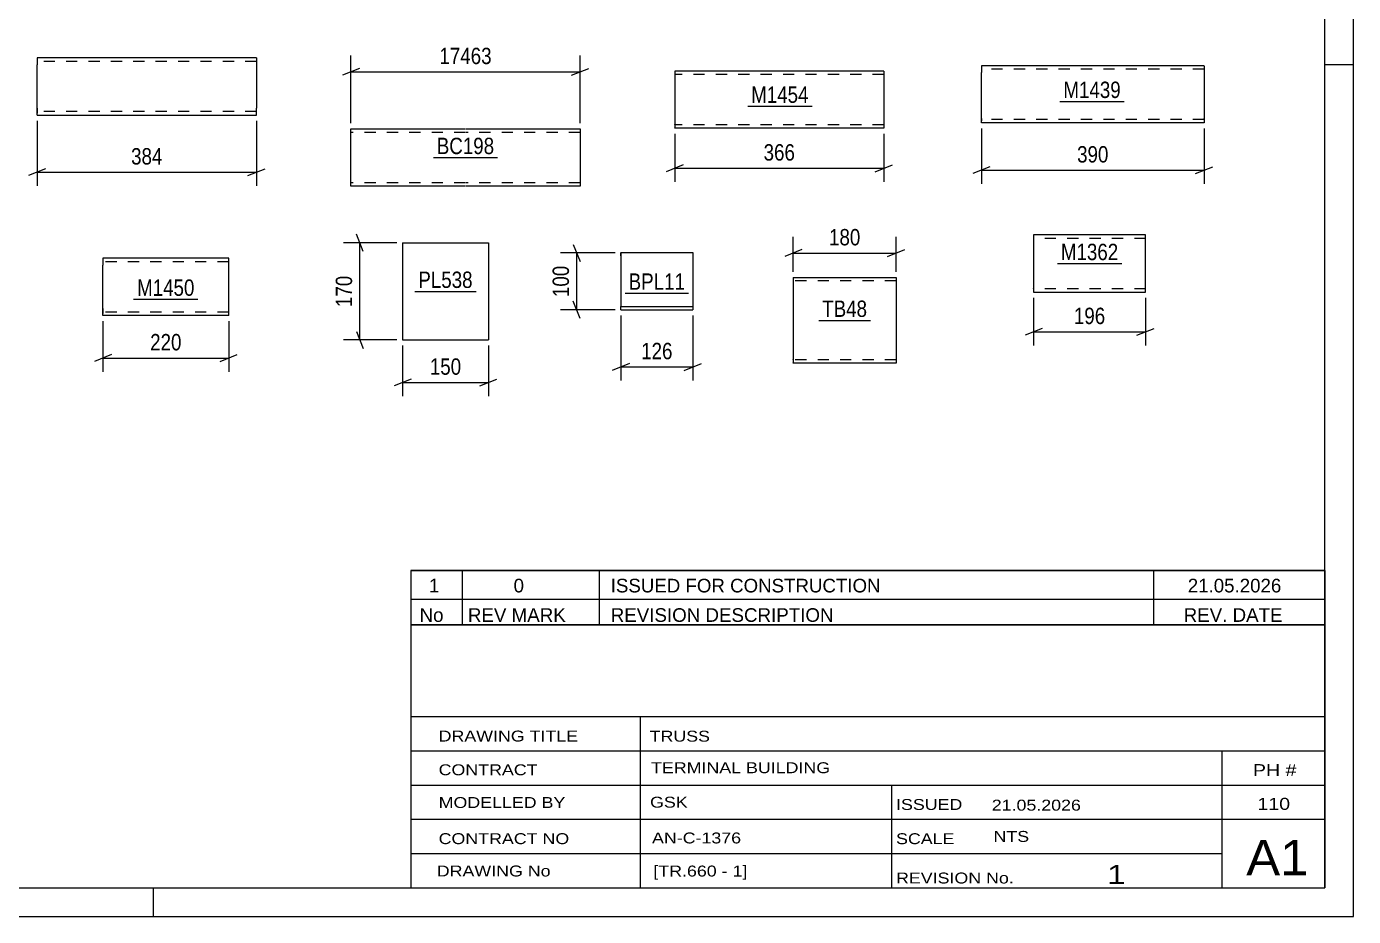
# Model space of a CAD drawing. Header units: millimetres. Extents: x 0 to 420, y 0 to 297.
# Drawn here: x 187.8 to 420, y 0 to 155.7 of the extents above; entities that cross this region are included whole.
import ezdxf

# ---------------------------------------------------------------- set-up
doc = ezdxf.new("R2010")
doc.units = ezdxf.units.MM
doc.linetypes.add('DXK_LINE_DOT2', pattern=[3.9198, 1.9599, -1.9599])
doc.styles.add('Arial Narrow', font='ARIALN.TTF', dxfattribs={"height": 0.2})

# ---------------------------------------------------------------- blocks, each defined once
blk = doc.blocks.new('Unknown-122570729-1133')
at = {"color": 5, "linetype": 'Continuous'}
for p, q in [((420, 0), (420, 297)), ((415, 5), (415, 292)), ((420, 149), (415, 149)), ((5, 5), (415, 5)), ((210, 0), (210, 5)), ((0, 0), (420, 0))]:
    blk.add_line(p, q, dxfattribs=at)
blk = doc.blocks.new('Part-122570729-11649 - 11648')
at = {"color": 2, "linetype": 'Continuous'}
for p, q in [((321.95, 111.81), (321.95, 96.9)), ((321.95, 111.81), (339.95, 111.81)), ((339.95, 111.81), (339.95, 96.81)), ((321.95, 96.81), (321.95, 96.9)), ((339.95, 96.81), (321.95, 96.81))]:
    blk.add_line(p, q, dxfattribs=at)
at = {"color": 7, "linetype": 'DXK_LINE_DOT2'}
for p, q in [((339.95, 111.21), (321.95, 111.21)), ((321.95, 97.41), (321.95, 97.46)), ((339.95, 97.41), (321.95, 97.41)), ((339.95, 97.41), (339.95, 97.46))]:
    blk.add_line(p, q, dxfattribs=at)
blk = doc.blocks.new('Part-122570729-11748 - 11747')
at = {"color": 2, "linetype": 'Continuous'}
for p, q in [((383.61, 119.25), (364.01, 119.25)), ((364.01, 119.25), (364.01, 109.34)), ((383.61, 109.25), (383.61, 119.25)), ((364.01, 109.34), (364.01, 109.25)), ((364.01, 109.25), (383.61, 109.25))]:
    blk.add_line(p, q, dxfattribs=at)
at = {"color": 7, "linetype": 'DXK_LINE_DOT2'}
for p, q in [((383.61, 118.65), (364.01, 118.65)), ((364.01, 109.85), (364.01, 109.89)), ((383.61, 109.85), (364.01, 109.85)), ((383.61, 109.85), (383.61, 109.89))]:
    blk.add_line(p, q, dxfattribs=at)
blk = doc.blocks.new('Part-122570729-11783 - 11782')
at = {"color": 2, "linetype": 'Continuous'}
for p, q in [((201.13, 115.17), (201.13, 113.97)), ((223.13, 115.17), (201.13, 115.17)), ((201.13, 106.37), (201.13, 113.97)), ((223.13, 115.08), (223.13, 115.17)), ((223.13, 105.17), (223.13, 115.08)), ((201.13, 105.26), (201.13, 106.37)), ((201.13, 105.17), (201.13, 105.26)), ((223.13, 105.17), (201.13, 105.17))]:
    blk.add_line(p, q, dxfattribs=at)
at = {"color": 7, "linetype": 'DXK_LINE_DOT2'}
for p, q in [((223.13, 114.57), (201.13, 114.57)), ((201.13, 106.37), (201.13, 105.52)), ((201.13, 105.77), (201.13, 105.81)), ((223.13, 105.77), (201.13, 105.77)), ((201.13, 105.17), (201.13, 105.17)), ((223.13, 105.81), (223.13, 105.91)), ((223.13, 105.77), (223.13, 105.81))]:
    blk.add_line(p, q, dxfattribs=at)
blk = doc.blocks.new('Part-122570729-11795 - 11794')
at = {"color": 2, "linetype": 'Continuous'}
for p, q in [((337.8, 147.92), (301.2, 147.92)), ((301.2, 147.92), (301.2, 138.01)), ((337.8, 147.92), (337.8, 137.92)), ((301.2, 137.92), (301.2, 138.01)), ((337.8, 137.92), (301.2, 137.92))]:
    blk.add_line(p, q, dxfattribs=at)
at = {"color": 7, "linetype": 'DXK_LINE_DOT2'}
for p, q in [((337.8, 147.32), (301.2, 147.32)), ((337.8, 147.83), (337.8, 147.92)), ((301.2, 138.52), (301.2, 138.57)), ((337.8, 138.52), (301.2, 138.52)), ((337.8, 138.52), (337.8, 138.57))]:
    blk.add_line(p, q, dxfattribs=at)
blk = doc.blocks.new('Part-122570729-11814 - 11813')
at = {"color": 2, "linetype": 'Continuous'}
for p, q in [((354.88, 148.87), (354.88, 147.67)), ((393.87, 148.87), (354.88, 148.87)), ((393.87, 148.77), (393.87, 148.87)), ((393.87, 148.77), (393.87, 147.67)), ((354.88, 139.61), (354.88, 147.67)), ((393.87, 147.67), (393.87, 138.87)), ((354.88, 138.96), (354.88, 139.61)), ((354.88, 138.87), (354.88, 138.96)), ((393.87, 138.87), (354.88, 138.87))]:
    blk.add_line(p, q, dxfattribs=at)
at = {"color": 7, "linetype": 'DXK_LINE_DOT2'}
for p, q in [((393.87, 148.27), (354.88, 148.27)), ((393.87, 148.51), (393.87, 147.67)), ((354.88, 139.61), (354.88, 139.22)), ((354.88, 139.47), (354.88, 139.51)), ((393.87, 139.47), (354.88, 139.47)), ((393.87, 139.51), (393.87, 139.61)), ((393.87, 139.47), (393.87, 139.51)), ((393.87, 139.47), (393.87, 139.51)), ((354.88, 138.87), (354.88, 138.87))]:
    blk.add_line(p, q, dxfattribs=at)
blk = doc.blocks.new('Part-122570729-11851 - 11850')
at = {"color": 2, "linetype": 'Continuous'}
for p, q in [((291.78, 116.16), (291.78, 106.76)), ((291.78, 116.16), (304.38, 116.16)), ((304.38, 116.16), (304.38, 116.11)), ((304.38, 116.11), (304.38, 106.76)), ((291.78, 106.76), (304.38, 106.76)), ((291.78, 106.21), (291.78, 106.76)), ((291.78, 106.16), (291.78, 106.21)), ((291.78, 106.16), (304.38, 106.16)), ((304.38, 106.76), (304.38, 106.71)), ((304.38, 106.71), (304.38, 106.21)), ((304.38, 106.16), (304.38, 106.21))]:
    blk.add_line(p, q, dxfattribs=at)
at = {"color": 7, "linetype": 'DXK_LINE_DOT2'}
for p, q in [((291.78, 115.61), (291.78, 116.11)), ((291.78, 106.16), (291.78, 106.21)), ((304.38, 106.76), (304.38, 106.16))]:
    blk.add_line(p, q, dxfattribs=at)
blk = doc.blocks.new('Part-122570729-11868 - 11867')
at = {"color": 2, "linetype": 'Continuous'}
for p, q in [((189.59, 150.23), (189.59, 149.03)), ((227.99, 150.23), (189.59, 150.23)), ((189.59, 141.43), (189.59, 149.03)), ((227.99, 150.23), (227.99, 150.14)), ((227.99, 150.14), (227.99, 141.43)), ((189.59, 140.32), (189.59, 141.43)), ((189.59, 140.23), (189.59, 140.32)), ((189.59, 140.23), (227.99, 140.23)), ((227.99, 140.23), (227.99, 141.43))]:
    blk.add_line(p, q, dxfattribs=at)
at = {"color": 7, "linetype": 'DXK_LINE_DOT2'}
for p, q in [((227.99, 149.63), (189.59, 149.63)), ((189.59, 141.43), (189.59, 140.58)), ((189.59, 140.83), (189.59, 140.88)), ((227.99, 140.83), (189.59, 140.83)), ((189.59, 140.23), (189.59, 140.23)), ((227.99, 140.88), (227.99, 141.2)), ((227.99, 140.83), (227.99, 140.88)), ((227.99, 140.83), (227.99, 140.88))]:
    blk.add_line(p, q, dxfattribs=at)
blk = doc.blocks.new('Part-122570729-11883 - 11882')
at = {"color": 2, "linetype": 'Continuous'}
for p, q in [((244.54, 136.6), (244.54, 137.8)), ((244.54, 137.8), (264.54, 137.8)), ((264.64, 137.8), (284.64, 137.8)), ((284.64, 137.8), (284.64, 127.8)), ((244.54, 129), (244.54, 136.6)), ((244.54, 127.89), (244.54, 129)), ((244.54, 127.8), (244.54, 127.89)), ((264.54, 127.8), (244.54, 127.8)), ((284.64, 127.8), (264.64, 127.8))]:
    blk.add_line(p, q, dxfattribs=at)
at = {"color": 7, "linetype": 'DXK_LINE_DOT2'}
for p, q in [((264.54, 137.2), (244.54, 137.2)), ((284.64, 137.2), (264.64, 137.2)), ((284.64, 137.71), (284.64, 137.8)), ((244.54, 128.15), (244.54, 129)), ((244.54, 128.4), (244.54, 128.45)), ((244.54, 128.4), (244.54, 128.45)), ((264.54, 128.4), (244.54, 128.4)), ((244.54, 127.8), (244.54, 127.8)), ((284.64, 128.4), (264.64, 128.4)), ((284.64, 128.4), (284.64, 128.45))]:
    blk.add_line(p, q, dxfattribs=at)
blk = doc.blocks.new('Part-122570729-11919 - 11918')
at = {"color": 2, "linetype": 'Continuous'}
for p, q in [((253.58, 117.88), (253.58, 100.88)), ((253.58, 117.88), (268.58, 117.88)), ((268.58, 117.88), (268.58, 100.88)), ((253.58, 100.88), (268.58, 100.88))]:
    blk.add_line(p, q, dxfattribs=at)
blk = doc.blocks.new('StraightDimension-122570729-12020 - 11648')
at = {"color": 7, "linetype": 'Continuous'}
for p, q in [((321.95, 112.81), (321.95, 118.93)), ((339.95, 112.81), (339.95, 118.93)), ((323.45, 116.68), (320.45, 115.48)), ((338.45, 115.48), (341.45, 116.68)), ((321.95, 116.08), (339.95, 116.08))]:
    blk.add_line(p, q, dxfattribs=at)
at = {"color": 0}
blk.add_wipeout([(334.29, 116.83), (334.29, 121.03), (327.61, 121.03), (327.61, 116.83)], dxfattribs=at)
at = {"color": 3, "style": 'Arial Narrow'}
blk.add_text('180', height=2.863, dxfattribs=at).set_placement((328.21, 117.43))
blk = doc.blocks.new('StraightDimension-122570729-12100 - 11747')
at = {"color": 7, "linetype": 'Continuous'}
for p, q in [((364.01, 108.25), (364.01, 99.91)), ((383.61, 108.25), (383.61, 99.91)), ((365.51, 102.91), (362.51, 101.71)), ((364.01, 102.31), (383.61, 102.31)), ((382.11, 101.71), (385.11, 102.91))]:
    blk.add_line(p, q, dxfattribs=at)
at = {"color": 0}
blk.add_wipeout([(377.15, 103.06), (377.15, 107.26), (370.47, 107.26), (370.47, 103.06)], dxfattribs=at)
at = {"color": 3, "style": 'Arial Narrow'}
blk.add_text('196', height=2.863, dxfattribs=at).set_placement((371.07, 103.66))
blk = doc.blocks.new('StraightDimension-122570729-12140 - 11782')
at = {"color": 7, "linetype": 'Continuous'}
for p, q in [((201.13, 104.17), (201.13, 95.31)), ((223.13, 104.17), (223.13, 95.31)), ((202.63, 98.31), (199.63, 97.11)), ((201.13, 97.71), (223.13, 97.71)), ((221.63, 97.11), (224.63, 98.31))]:
    blk.add_line(p, q, dxfattribs=at)
at = {"color": 0}
blk.add_wipeout([(215.47, 98.46), (215.47, 102.66), (208.79, 102.66), (208.79, 98.46)], dxfattribs=at)
at = {"color": 3, "style": 'Arial Narrow'}
blk.add_text('220', height=2.863, dxfattribs=at).set_placement((209.39, 99.06))
blk = doc.blocks.new('StraightDimension-122570729-12144 - 11794')
at = {"color": 7, "linetype": 'Continuous'}
for p, q in [((301.2, 136.92), (301.2, 128.52)), ((337.8, 136.92), (337.8, 128.52)), ((302.7, 131.52), (299.7, 130.32)), ((301.2, 130.92), (337.8, 130.92)), ((336.3, 130.32), (339.3, 131.52))]:
    blk.add_line(p, q, dxfattribs=at)
at = {"color": 0}
blk.add_wipeout([(322.84, 131.67), (322.84, 135.87), (316.16, 135.87), (316.16, 131.67)], dxfattribs=at)
at = {"color": 3, "style": 'Arial Narrow'}
blk.add_text('366', height=2.863, dxfattribs=at).set_placement((316.76, 132.27))
blk = doc.blocks.new('StraightDimension-122570729-12180 - 11813')
at = {"color": 7, "linetype": 'Continuous'}
for p, q in [((354.88, 137.87), (354.88, 128.18)), ((393.87, 137.87), (393.87, 128.18)), ((356.38, 131.18), (353.38, 129.98)), ((354.88, 130.58), (393.87, 130.58)), ((392.37, 129.98), (395.37, 131.18))]:
    blk.add_line(p, q, dxfattribs=at)
at = {"color": 0}
blk.add_wipeout([(377.72, 131.33), (377.72, 135.53), (371.03, 135.53), (371.03, 131.33)], dxfattribs=at)
at = {"color": 3, "style": 'Arial Narrow'}
blk.add_text('390', height=2.863, dxfattribs=at).set_placement((371.63, 131.93))
blk = doc.blocks.new('StraightDimension-122570729-12192 - 11850')
at = {"color": 7, "linetype": 'Continuous'}
for p, q in [((291.78, 105.16), (291.78, 93.76)), ((304.38, 105.16), (304.38, 93.76)), ((293.28, 96.76), (290.28, 95.56)), ((291.78, 96.16), (304.38, 96.16)), ((302.88, 95.56), (305.88, 96.76))]:
    blk.add_line(p, q, dxfattribs=at)
at = {"color": 0}
blk.add_wipeout([(301.42, 96.91), (301.42, 101.11), (294.73, 101.11), (294.73, 96.91)], dxfattribs=at)
at = {"color": 3, "style": 'Arial Narrow'}
blk.add_text('126', height=2.863, dxfattribs=at).set_placement((295.33, 97.51))
blk = doc.blocks.new('StraightDimension-122570729-15600 - 11850')
at = {"color": 7, "linetype": 'Continuous'}
for p, q in [((283.44, 117.61), (284.64, 114.61)), ((290.78, 116.11), (281.19, 116.11)), ((284.04, 106.16), (284.04, 116.11)), ((284.64, 104.66), (283.44, 107.66)), ((290.78, 106.16), (281.19, 106.16))]:
    blk.add_line(p, q, dxfattribs=at)
at = {"color": 0}
blk.add_wipeout([(283.29, 114.48), (279.09, 114.48), (279.09, 107.79), (283.29, 107.79)], dxfattribs=at)
at = {"color": 3, "style": 'Arial Narrow'}
blk.add_text('100', height=2.863, rotation=90.0002, dxfattribs=at).set_placement((282.69, 108.39))
blk = doc.blocks.new('StraightDimension-122570729-12212 - 11867')
at = {"color": 7, "linetype": 'Continuous'}
for p, q in [((189.59, 139.23), (189.59, 127.83)), ((227.99, 139.23), (227.99, 127.83)), ((191.09, 130.83), (188.09, 129.63)), ((189.59, 130.23), (227.99, 130.23)), ((226.49, 129.63), (229.49, 130.83))]:
    blk.add_line(p, q, dxfattribs=at)
at = {"color": 0}
blk.add_wipeout([(212.13, 130.98), (212.13, 135.18), (205.45, 135.18), (205.45, 130.98)], dxfattribs=at)
at = {"color": 3, "style": 'Arial Narrow'}
blk.add_text('384', height=2.863, dxfattribs=at).set_placement((206.05, 131.58))
blk = doc.blocks.new('StraightDimension-122570729-12216 - 11882')
at = {"color": 7, "linetype": 'Continuous'}
for p, q in [((244.54, 138.8), (244.54, 150.65)), ((284.64, 138.8), (284.64, 150.65)), ((246.04, 148.4), (243.04, 147.2)), ((244.54, 147.8), (284.64, 147.8)), ((283.14, 147.2), (286.14, 148.4))]:
    blk.add_line(p, q, dxfattribs=at)
at = {"color": 0}
blk.add_wipeout([(269.76, 148.55), (269.76, 152.75), (259.42, 152.75), (259.42, 148.55)], dxfattribs=at)
at = {"color": 3, "style": 'Arial Narrow'}
blk.add_text('17463', height=2.863, dxfattribs=at).set_placement((260.02, 149.15))
blk = doc.blocks.new('StraightDimension-122570729-12478 - 11918')
at = {"color": 7, "linetype": 'Continuous'}
for p, q in [((246.68, 116.38), (245.48, 119.38)), ((252.58, 117.88), (243.23, 117.88)), ((246.08, 100.88), (246.08, 117.88)), ((245.48, 102.38), (246.68, 99.38)), ((252.58, 100.88), (243.23, 100.88))]:
    blk.add_line(p, q, dxfattribs=at)
at = {"color": 0}
blk.add_wipeout([(245.33, 112.72), (241.13, 112.72), (241.13, 106.04), (245.33, 106.04)], dxfattribs=at)
at = {"color": 3, "style": 'Arial Narrow'}
blk.add_text('170', height=2.863, rotation=90.0002, dxfattribs=at).set_placement((244.73, 106.64))
blk = doc.blocks.new('StraightDimension-122570729-12482 - 11918')
at = {"color": 7, "linetype": 'Continuous'}
for p, q in [((253.58, 99.88), (253.58, 91.04)), ((268.58, 99.88), (268.58, 91.04)), ((255.08, 94.04), (252.08, 92.84)), ((253.58, 93.44), (268.58, 93.44)), ((267.08, 92.84), (270.08, 94.04))]:
    blk.add_line(p, q, dxfattribs=at)
at = {"color": 0}
blk.add_wipeout([(264.42, 94.19), (264.42, 98.39), (257.74, 98.39), (257.74, 94.19)], dxfattribs=at)
at = {"color": 3, "style": 'Arial Narrow'}
blk.add_text('150', height=2.863, dxfattribs=at).set_placement((258.34, 94.79))
blk = doc.blocks.new('Unknown-122570729-15646')
at = {"color": 7, "linetype": 'Continuous'}
for p, q in [((255, 60.55), (415, 60.55)), ((415, 60.55), (255, 60.55)), ((255, 60.55), (255, 55.55)), ((264, 60.55), (264, 55.55)), ((288, 60.55), (288, 55.55)), ((385, 60.55), (385, 55.55)), ((415, 60.55), (415, 55.55)), ((255, 55.55), (415, 55.55)), ((255, 55.55), (255, 51.05)), ((255, 55.55), (415, 55.55)), ((264, 55.55), (264, 51.05)), ((288, 55.55), (288, 51.05)), ((385, 55.55), (385, 51.05)), ((415, 55.55), (415, 51.05)), ((415, 51.05), (255, 51.05))]:
    blk.add_line(p, q, dxfattribs=at)
at = {"color": 7, "linetype": 'Continuous', "style": 'Arial Narrow'}
for s, height, width, p in [('1', 2.39, 1.196471, (258.16, 56.7)), ('0', 2.39, 1.196471, (273, 56.7)), ('ISSUED FOR CONSTRUCTION', 2.3861, 1.196471, (290, 56.7)), ('21.05.2026', 2.386, 1.196471, (391, 56.7)), ('No', 2.386, 1.2, (256.54, 51.55)), ('REV MARK', 2.386, 1.2, (265, 51.55)), ('REVISION DESCRIPTION', 2.3861, 1.2, (290, 51.55)), ('REV. DATE', 2.386, 1.2, (390.28, 51.55))]:
    blk.add_text(s, height=height, dxfattribs=dict(at, width=width)).set_placement(p)
blk = doc.blocks.new('Unknown-122570729-15645')
at = {"color": 7, "linetype": 'Continuous'}
for p, q in [((255, 51.05), (255, 5)), ((255, 51.05), (415, 51.05)), ((415, 51), (415, 5)), ((255, 35), (415, 35)), ((295.14, 35), (295.14, 5)), ((255, 29), (415, 29)), ((397, 5.05), (397, 29.05)), ((255, 23), (415, 23)), ((339.14, 23), (339.14, 5)), ((255, 17), (415, 17)), ((255, 11), (397, 11)), ((255, 5), (415, 5))]:
    blk.add_line(p, q, dxfattribs=at)
at = {"color": 7, "style": 'Arial Narrow'}
for s, height, width, p in [('DRAWING TITLE', 1.9089, 1.425378, (259.88, 30.61)), ('TRUSS', 1.909, 1.425378, (296.81, 30.59)), ('CONTRACT', 1.909, 1.425378, (259.88, 24.71)), ('TERMINAL BUILDING', 1.9089, 1.425378, (297.06, 25.07)), ('MODELLED BY', 1.9089, 1.425378, (259.88, 18.98)), ('GSK', 1.909, 1.425378, (296.88, 19.04)), ('ISSUED', 1.909, 1.425378, (339.94, 18.64)), ('21.05.2026', 1.909, 1.425378, (356.69, 18.52)), ('CONTRACT NO', 1.9089, 1.425378, (259.88, 12.66)), ('AN-C-1376', 1.909, 1.425378, (297.23, 12.78)), ('SCALE', 1.909, 1.425378, (339.94, 12.65)), ('A1', 6.204, 1.25, (401.24, 7.2)), ('DRAWING No', 1.909, 1.425378, (259.56, 7)), ('[TR.660 - 1]', 1.9089, 1.425378, (297.46, 6.99)), ('REVISION No.', 1.9089, 1.425378, (339.94, 5.77)), ('1', 3.34, 1.5, (376.91, 5.68))]:
    blk.add_text(s, height=height, dxfattribs=dict(at, width=width)).set_placement(p)
at = {"color": 7, "linetype": 'Continuous', "style": 'Arial Narrow'}
for s, height, width, p in [('PH #', 2.1, 1.42538, (402.4, 24.55)), ('110', 2.1, 1.42538, (403.19, 18.65)), ('NTS', 1.909, 1.425378, (357, 13.05))]:
    blk.add_text(s, height=height, dxfattribs=dict(at, width=width)).set_placement(p)
blk = doc.blocks.new('Mark-122570729-12513 - 11648')
at = {"color": 0}
blk.add_wipeout([(334.88, 104.91), (334.88, 107.91), (327.02, 107.91), (327.02, 104.91)], dxfattribs=at)
blk.add_wipeout([(334.88, 104.91), (334.88, 107.91), (327.02, 107.91), (327.02, 104.91)], dxfattribs=at)
at = {"color": 30, "linetype": 'Continuous'}
blk.add_line((326.42, 104.31), (335.48, 104.31), dxfattribs=at)
at = {"color": 3, "style": 'Arial Narrow'}
blk.add_text('TB48', height=2.863, dxfattribs=at).set_placement((327.02, 104.91))
blk = doc.blocks.new('Mark-122570729-12529 - 11747')
at = {"color": 0}
blk.add_wipeout([(378.84, 114.85), (378.84, 117.85), (368.79, 117.85), (368.79, 114.85)], dxfattribs=at)
blk.add_wipeout([(378.84, 114.85), (378.84, 117.85), (368.79, 117.85), (368.79, 114.85)], dxfattribs=at)
at = {"color": 30, "linetype": 'Continuous'}
blk.add_line((368.19, 114.25), (379.44, 114.25), dxfattribs=at)
at = {"color": 3, "style": 'Arial Narrow'}
blk.add_text('M1362', height=2.863, dxfattribs=at).set_placement((368.79, 114.85))
blk = doc.blocks.new('Mark-122570729-12538 - 11782')
at = {"color": 0}
blk.add_wipeout([(217.15, 108.6), (217.15, 111.6), (207.1, 111.6), (207.1, 108.6)], dxfattribs=at)
blk.add_wipeout([(217.15, 108.6), (217.15, 111.6), (207.1, 111.6), (207.1, 108.6)], dxfattribs=at)
at = {"color": 30, "linetype": 'Continuous'}
blk.add_line((206.5, 108), (217.75, 108), dxfattribs=at)
at = {"color": 3, "style": 'Arial Narrow'}
blk.add_text('M1450', height=2.863, dxfattribs=at).set_placement((207.1, 108.6))
blk = doc.blocks.new('Mark-122570729-12541 - 11794')
at = {"color": 0}
blk.add_wipeout([(324.63, 142.37), (324.63, 145.37), (314.58, 145.37), (314.58, 142.37)], dxfattribs=at)
blk.add_wipeout([(324.63, 142.37), (324.63, 145.37), (314.58, 145.37), (314.58, 142.37)], dxfattribs=at)
at = {"color": 30, "linetype": 'Continuous'}
blk.add_line((313.98, 141.77), (325.23, 141.77), dxfattribs=at)
at = {"color": 3, "style": 'Arial Narrow'}
blk.add_text('M1454', height=2.863, dxfattribs=at).set_placement((314.58, 142.37))
blk = doc.blocks.new('Mark-122570729-12545 - 11813')
at = {"color": 0}
blk.add_wipeout([(379.28, 143.22), (379.28, 146.22), (369.23, 146.22), (369.23, 143.22)], dxfattribs=at)
blk.add_wipeout([(379.28, 143.22), (379.28, 146.22), (369.23, 146.22), (369.23, 143.22)], dxfattribs=at)
at = {"color": 30, "linetype": 'Continuous'}
blk.add_line((368.63, 142.62), (379.88, 142.62), dxfattribs=at)
at = {"color": 3, "style": 'Arial Narrow'}
blk.add_text('M1439', height=2.863, dxfattribs=at).set_placement((369.23, 143.22))
blk = doc.blocks.new('Mark-122570729-12551 - 11850')
at = {"color": 0}
blk.add_wipeout([(303.01, 109.66), (303.01, 112.66), (293.14, 112.66), (293.14, 109.66)], dxfattribs=at)
blk.add_wipeout([(303.01, 109.66), (303.01, 112.66), (293.14, 112.66), (293.14, 109.66)], dxfattribs=at)
at = {"color": 30, "linetype": 'Continuous'}
blk.add_line((292.54, 109.06), (303.61, 109.06), dxfattribs=at)
at = {"color": 3, "style": 'Arial Narrow'}
blk.add_text('BPL11', height=2.863, dxfattribs=at).set_placement((293.14, 109.66))
blk = doc.blocks.new('Mark-122570729-12557 - 11882')
at = {"color": 0}
blk.add_wipeout([(269.61, 133.4), (269.61, 136.4), (259.56, 136.4), (259.56, 133.4)], dxfattribs=at)
blk.add_wipeout([(269.61, 133.4), (269.61, 136.4), (259.56, 136.4), (259.56, 133.4)], dxfattribs=at)
at = {"color": 30, "linetype": 'Continuous'}
blk.add_line((258.96, 132.8), (270.21, 132.8), dxfattribs=at)
at = {"color": 3, "style": 'Arial Narrow'}
blk.add_text('BC198', height=2.863, dxfattribs=at).set_placement((259.56, 133.4))
blk = doc.blocks.new('Mark-122570729-15593 - 11918')
at = {"color": 0}
blk.add_wipeout([(265.83, 109.98), (265.83, 112.98), (256.33, 112.98), (256.33, 109.98)], dxfattribs=at)
blk.add_wipeout([(265.83, 109.98), (265.83, 112.98), (256.33, 112.98), (256.33, 109.98)], dxfattribs=at)
at = {"color": 30, "linetype": 'Continuous'}
blk.add_line((255.73, 109.38), (266.43, 109.38), dxfattribs=at)
at = {"color": 3, "style": 'Arial Narrow'}
blk.add_text('PL538', height=2.863, dxfattribs=at).set_placement((256.33, 109.98))

msp = doc.modelspace()

# ---------------------------------------------------------------- block references
for name in ['Unknown-122570729-1133', 'Part-122570729-11868 - 11867', 'Part-122570729-11814 - 11813', 'Part-122570729-11795 - 11794', 'Part-122570729-11883 - 11882', 'Part-122570729-11748 - 11747', 'Part-122570729-11919 - 11918', 'Part-122570729-11851 - 11850', 'Part-122570729-11783 - 11782', 'Part-122570729-11649 - 11648', 'Unknown-122570729-15646', 'Unknown-122570729-15645']:
    msp.add_blockref(name, (0, 0))

# ---------------------------------------------------------------- next in the draw order: block references
for name in ['StraightDimension-122570729-12216 - 11882', 'Mark-122570729-12541 - 11794', 'Mark-122570729-12545 - 11813', 'StraightDimension-122570729-12212 - 11867', 'StraightDimension-122570729-12180 - 11813', 'Mark-122570729-12557 - 11882', 'StraightDimension-122570729-12144 - 11794', 'StraightDimension-122570729-12020 - 11648', 'StraightDimension-122570729-12478 - 11918', 'Mark-122570729-12529 - 11747', 'Mark-122570729-12538 - 11782', 'Mark-122570729-15593 - 11918', 'Mark-122570729-12551 - 11850', 'Mark-122570729-12513 - 11648', 'StraightDimension-122570729-12100 - 11747', 'StraightDimension-122570729-12192 - 11850', 'StraightDimension-122570729-12140 - 11782']:
    msp.add_blockref(name, (0, 0))

# ---------------------------------------------------------------- next in the draw order: block references
for name in ['StraightDimension-122570729-15600 - 11850', 'StraightDimension-122570729-12482 - 11918']:
    msp.add_blockref(name, (0, 0))

doc.saveas('drawing.dxf')
